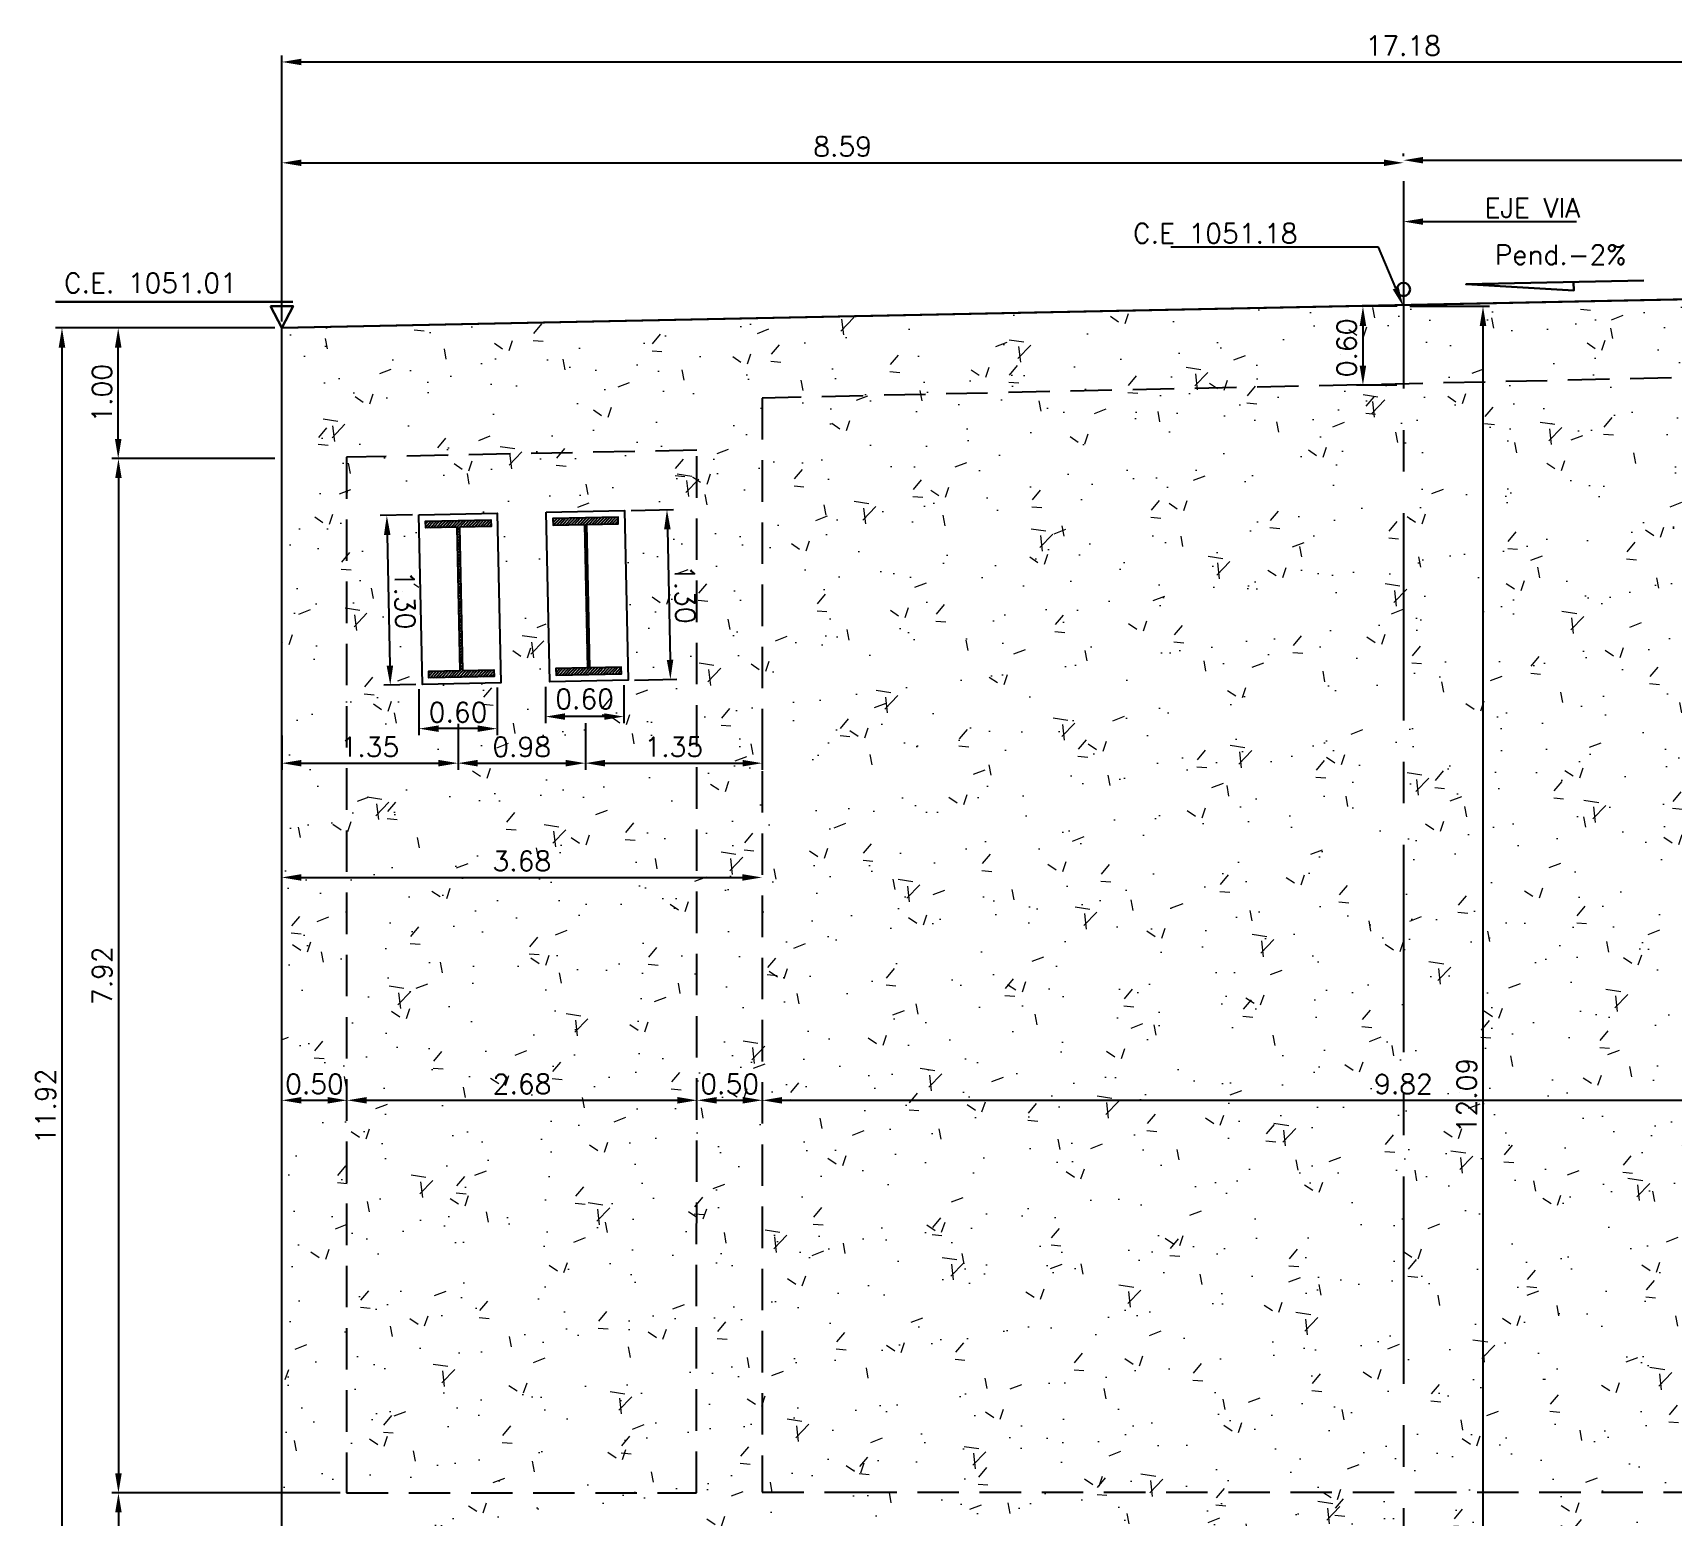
# Model space of a CAD drawing. Header units: metres. Extents: x 1080427 to 1081241, y 976768 to 977288.
# Drawn here: x 1080887.61 to 1080900.16, y 977065.62 to 977076.98 of the extents above; entities that cross this region are included whole.
import ezdxf
from ezdxf import colors
from ezdxf.entities.mleader import LeaderData, LeaderLine
from ezdxf.math import Vec2, Vec3

# ---------------------------------------------------------------- set-up
doc = ezdxf.new("R2010")
doc.units = ezdxf.units.M
doc.header["$LTSCALE"] = 25.4
doc.linetypes.add('CENTER', pattern=[2, 1.25, -0.25, 0.25, -0.25])
doc.linetypes.add('HIDDEN', pattern=[0.375, 0.25, -0.125])
for name, color, linetype in [('CONTRAPESO', 3, 'Continuous'), ('DIMCONTRAPESO', 1, 'Continuous'), ('EJE VIA', 10, 'CENTER'), ('PERFIL MET', 37, 'Continuous'), ('PROY', 9, 'HIDDEN')]:
    doc.layers.add(name, color=color, linetype=linetype)
for name, color, linetype, lineweight in [('COTA', 1, 'Continuous', 30), ('COTACIM', 20, 'Continuous', 5), ('SOLIDOREFCONT', 254, 'Continuous', 5)]:
    doc.layers.add(name, color=color, linetype=linetype, lineweight=lineweight)
doc.styles.add('romans', font='romans.shx')
doc.dimstyles.new('Copy 75', dxfattribs={"dimtxt": 0.15, "dimasz": 0.15, "dimexe": 0.05, "dimexo": 0.05, "dimgap": 0.05, "dimtad": 1, "dimzin": 0, "dimdsep": 46, "dimtxsty": 'romans', "dimcen": 0.002, "dimclrd": 1, "dimclre": 1, "dimclrt": 3, "dimadec": 4, "dimazin": 0, "dimtfac": 1, "dimtofl": 0, "dimtmove": 1, "dimatfit": 3, "dimfxl": 1, "dimtolj": 1, "dimtzin": 0, "dimarcsym": 1})

# ---------------------------------------------------------------- blocks, each defined once
blk = doc.blocks.new('*D325')
at = {"layer": 'COTA', "color": 1, "lineweight": -2, "transparency": 16777216}
for p, q in [((1080898.053530901, 977074.8857058254), (1080897.744877127, 977074.8857058254)), ((1080897.794877127, 977074.7357058254), (1080897.794877127, 977074.4319261635)), ((1080898.054436477, 977074.2819261635), (1080897.744877127, 977074.2819261635))]:
    blk.add_line(p, q, dxfattribs=at)
at = {"layer": 'COTA', "color": 1, "transparency": 16777216}
for points in [[(1080897.769877127, 977074.7357058254), (1080897.819877126, 977074.7357058254), (1080897.794877127, 977074.8857058254)], [(1080897.769877127, 977074.4319261635), (1080897.819877126, 977074.4319261635), (1080897.794877127, 977074.2819261635)]]:
    blk.add_solid(points, dxfattribs=at)
at = {"layer": 'Defpoints', "color": 0, "transparency": 16777216}
for p in [(1080898.103530901, 977074.8857058254), (1080897.794877127, 977074.2819261635), (1080898.104436477, 977074.2819261635)]:
    blk.add_point(p, dxfattribs=at)
at = {"layer": 'COTA', "color": 3, "transparency": 16777216, "insert": (1080897.669877127, 977074.5678128492), "char_height": 0.15, "attachment_point": 5, "rotation": 90, "style": 'romans'}
blk.add_mtext('\\A1;0.60', dxfattribs=at)
blk = doc.blocks.new('*D314')
at = {"layer": 'COTA', "color": 1, "lineweight": -2, "transparency": 16777216}
for p, q in [((1080889.515228223, 977074.7703397719), (1080889.515228223, 977076.8066790834)), ((1080889.665228223, 977076.7566790833), (1080906.541697165, 977076.7566790833)), ((1080906.691697165, 977075.1202612792), (1080906.691697165, 977076.8066790834))]:
    blk.add_line(p, q, dxfattribs=at)
at = {"layer": 'COTA', "color": 1, "transparency": 16777216}
for points in [[(1080889.665228223, 977076.7816790834), (1080889.665228223, 977076.7316790833), (1080889.515228223, 977076.7566790833)], [(1080906.541697165, 977076.7816790834), (1080906.541697165, 977076.7316790833), (1080906.691697165, 977076.7566790833)]]:
    blk.add_solid(points, dxfattribs=at)
at = {"layer": 'Defpoints', "color": 0, "transparency": 16777216}
for p in [(1080906.691697165, 977076.7566790833), (1080906.691697165, 977075.0702612791), (1080889.515228223, 977074.7203397718)]:
    blk.add_point(p, dxfattribs=at)
at = {"layer": 'COTA', "color": 3, "transparency": 16777216, "insert": (1080898.103462694, 977076.8816790833), "char_height": 0.15, "attachment_point": 5, "style": 'romans'}
blk.add_mtext('\\A1;17.18', dxfattribs=at)
blk = doc.blocks.new('*D315')
at = {"layer": 'COTA', "color": 1, "lineweight": -2, "transparency": 16777216}
blk.add_line((1080889.665228223, 977068.8062600595), (1080889.865250037, 977068.8062600595), dxfattribs=at)
at = {"layer": 'COTA', "color": 1, "transparency": 16777216}
for points in [[(1080889.665228223, 977068.8312600595), (1080889.665228223, 977068.7812600594), (1080889.515228223, 977068.8062600595)], [(1080889.865250037, 977068.8312600595), (1080889.865250037, 977068.7812600594), (1080890.015250037, 977068.8062600595)]]:
    blk.add_solid(points, dxfattribs=at)
at = {"layer": 'Defpoints', "color": 0, "transparency": 16777216}
for p in [(1080889.515228223, 977068.8062600595), (1080890.015250037, 977068.8062600595), (1080890.015250037, 977068.8062600595)]:
    blk.add_point(p, dxfattribs=at)
at = {"layer": 'COTA', "color": 3, "transparency": 16777216, "insert": (1080889.76523913, 977068.9312600595), "char_height": 0.15, "attachment_point": 5, "style": 'romans'}
blk.add_mtext('\\A1;0.50', dxfattribs=at)
blk = doc.blocks.new('*D316')
at = {"layer": 'COTA', "color": 1, "lineweight": -2, "transparency": 16777216}
for p, q in [((1080890.015250037, 977068.7562600594), (1080890.015250037, 977068.7562192818)), ((1080890.165250037, 977068.8062192819), (1080892.545214706, 977068.8062192819))]:
    blk.add_line(p, q, dxfattribs=at)
at = {"layer": 'COTA', "color": 1, "transparency": 16777216}
for points in [[(1080890.165250037, 977068.8312192819), (1080890.165250037, 977068.7812192818), (1080890.015250037, 977068.8062192819)], [(1080892.545214706, 977068.8312192819), (1080892.545214706, 977068.7812192818), (1080892.695214706, 977068.8062192819)]]:
    blk.add_solid(points, dxfattribs=at)
at = {"layer": 'Defpoints', "color": 0, "transparency": 16777216}
for p in [(1080890.015250037, 977068.8062600595), (1080892.695214706, 977068.8062192819), (1080892.695214706, 977068.8062192819)]:
    blk.add_point(p, dxfattribs=at)
at = {"layer": 'COTA', "color": 3, "transparency": 16777216, "insert": (1080891.355232371, 977068.9312192819), "char_height": 0.15, "attachment_point": 5, "style": 'romans'}
blk.add_mtext('\\A1;2.68', dxfattribs=at)
blk = doc.blocks.new('*D317')
at = {"layer": 'COTA', "color": 1, "lineweight": -2, "transparency": 16777216}
blk.add_line((1080892.845214706, 977068.8062192819), (1080893.04523652, 977068.8062192819), dxfattribs=at)
at = {"layer": 'COTA', "color": 1, "transparency": 16777216}
for points in [[(1080892.845214706, 977068.8312192819), (1080892.845214706, 977068.7812192818), (1080892.695214706, 977068.8062192819)], [(1080893.04523652, 977068.8312192819), (1080893.04523652, 977068.7812192818), (1080893.19523652, 977068.8062192819)]]:
    blk.add_solid(points, dxfattribs=at)
at = {"layer": 'Defpoints', "color": 0, "transparency": 16777216}
for p in [(1080892.695214706, 977068.8062192819), (1080893.19523652, 977068.8062192819), (1080893.19523652, 977068.8062192819)]:
    blk.add_point(p, dxfattribs=at)
at = {"layer": 'COTA', "color": 3, "transparency": 16777216, "insert": (1080892.945225613, 977068.9312192819), "char_height": 0.15, "attachment_point": 5, "style": 'romans'}
blk.add_mtext('\\A1;0.50', dxfattribs=at)
blk = doc.blocks.new('*D318')
at = {"layer": 'COTA', "color": 1, "lineweight": -2, "transparency": 16777216}
for p, q in [((1080893.19523652, 977068.7562192818), (1080893.19523652, 977068.7560949981)), ((1080893.34523652, 977068.8060949981), (1080902.865213184, 977068.8060949981))]:
    blk.add_line(p, q, dxfattribs=at)
at = {"layer": 'COTA', "color": 1, "transparency": 16777216}
for points in [[(1080893.34523652, 977068.8310949982), (1080893.34523652, 977068.7810949981), (1080893.19523652, 977068.8060949981)], [(1080902.865213184, 977068.8310949982), (1080902.865213184, 977068.7810949981), (1080903.015213184, 977068.8060949981)]]:
    blk.add_solid(points, dxfattribs=at)
at = {"layer": 'Defpoints', "color": 0, "transparency": 16777216}
for p in [(1080893.19523652, 977068.8062192819), (1080903.015213184, 977068.8060949981), (1080903.015213184, 977068.8060949981)]:
    blk.add_point(p, dxfattribs=at)
at = {"layer": 'COTA', "color": 3, "transparency": 16777216, "insert": (1080898.105224852, 977068.9310949981), "char_height": 0.15, "attachment_point": 5, "style": 'romans'}
blk.add_mtext('\\A1;9.82', dxfattribs=at)
blk = doc.blocks.new('*D322')
at = {"layer": 'Defpoints', "color": 0, "transparency": 16777216}
for p in [(1080898.105228223, 977075.9846435825), (1080898.105228223, 977075.9846435825), (1080889.515228223, 977074.7203397718)]:
    blk.add_point(p, dxfattribs=at)
at = {"layer": 'DIMCONTRAPESO', "color": 1, "lineweight": -2, "transparency": 16777216}
for p, q in [((1080889.515228223, 977074.7703397719), (1080889.515228223, 977076.0346435825)), ((1080889.665228223, 977075.9846435825), (1080897.955228223, 977075.9846435825))]:
    blk.add_line(p, q, dxfattribs=at)
at = {"layer": 'DIMCONTRAPESO', "color": 1, "transparency": 16777216}
for points in [[(1080889.665228223, 977076.0096435825), (1080889.665228223, 977075.9596435825), (1080889.515228223, 977075.9846435825)], [(1080897.955228223, 977076.0096435825), (1080897.955228223, 977075.9596435825), (1080898.105228223, 977075.9846435825)]]:
    blk.add_solid(points, dxfattribs=at)
at = {"layer": 'DIMCONTRAPESO', "color": 3, "transparency": 16777216, "insert": (1080893.810228223, 977076.1096435825), "char_height": 0.15, "attachment_point": 5, "style": 'romans'}
blk.add_mtext('\\A1;8.59', dxfattribs=at)
blk = doc.blocks.new('*D323')
at = {"layer": 'Defpoints', "color": 0, "transparency": 16777216}
for p in [(1080906.691697165, 977076.0046435825), (1080898.105228223, 977075.9846435825), (1080906.691697165, 977075.0702612791)]:
    blk.add_point(p, dxfattribs=at)
at = {"layer": 'DIMCONTRAPESO', "color": 1, "lineweight": -2, "transparency": 16777216}
for p, q in [((1080898.105228223, 977076.0346435825), (1080898.105228223, 977076.0546435826)), ((1080898.255228223, 977076.0046435825), (1080906.541697165, 977076.0046435825)), ((1080906.691697165, 977075.1202612792), (1080906.691697165, 977076.0546435826))]:
    blk.add_line(p, q, dxfattribs=at)
at = {"layer": 'DIMCONTRAPESO', "color": 1, "transparency": 16777216}
for points in [[(1080898.255228223, 977076.0296435825), (1080898.255228223, 977075.9796435825), (1080898.105228223, 977076.0046435825)], [(1080906.541697165, 977076.0296435825), (1080906.541697165, 977075.9796435825), (1080906.691697165, 977076.0046435825)]]:
    blk.add_solid(points, dxfattribs=at)
at = {"layer": 'DIMCONTRAPESO', "color": 3, "transparency": 16777216, "insert": (1080902.398462694, 977076.1296435825), "char_height": 0.15, "attachment_point": 5, "style": 'romans'}
blk.add_mtext('\\A1;8.59', dxfattribs=at)
blk = doc.blocks.new('*D324')
at = {"layer": 'Defpoints', "color": 0, "transparency": 16777216}
for p in [(1080889.515231705, 977070.5099661405), (1080893.191784659, 977070.5126604671), (1080893.191784659, 977070.5126604671)]:
    blk.add_point(p, dxfattribs=at)
at = {"layer": 'DIMCONTRAPESO', "color": 1, "lineweight": -2, "transparency": 16777216}
for p, q in [((1080889.515231705, 977070.5599661405), (1080889.515231705, 977070.5626604671)), ((1080889.665231705, 977070.5126604671), (1080893.041784659, 977070.5126604671))]:
    blk.add_line(p, q, dxfattribs=at)
at = {"layer": 'DIMCONTRAPESO', "color": 1, "transparency": 16777216}
for points in [[(1080889.665231705, 977070.5376604671), (1080889.665231705, 977070.487660467), (1080889.515231705, 977070.5126604671)], [(1080893.041784659, 977070.5376604671), (1080893.041784659, 977070.487660467), (1080893.191784659, 977070.5126604671)]]:
    blk.add_solid(points, dxfattribs=at)
at = {"layer": 'DIMCONTRAPESO', "color": 3, "transparency": 16777216, "insert": (1080891.353508182, 977070.6376604671), "char_height": 0.15, "attachment_point": 5, "style": 'romans'}
blk.add_mtext('\\A1;3.68', dxfattribs=at)
blk = doc.blocks.new('*D328')
at = {"layer": 'Defpoints', "color": 0, "transparency": 16777216}
for p in [(1080890.864840828, 977071.7389970093), (1080889.515228223, 977071.6507626446), (1080890.864840828, 977071.3876015544)]:
    blk.add_point(p, dxfattribs=at)
at = {"layer": 'DIMCONTRAPESO', "color": 1, "lineweight": -2, "transparency": 16777216}
for p, q in [((1080890.864840828, 977071.6889970093), (1080890.864840828, 977071.3376015543)), ((1080889.515228223, 977071.6007626445), (1080889.515228223, 977071.3376015543)), ((1080889.665228223, 977071.3876015544), (1080890.714840828, 977071.3876015544))]:
    blk.add_line(p, q, dxfattribs=at)
at = {"layer": 'DIMCONTRAPESO', "color": 1, "transparency": 16777216}
for points in [[(1080889.665228223, 977071.4126015544), (1080889.665228223, 977071.3626015544), (1080889.515228223, 977071.3876015544)], [(1080890.714840828, 977071.4126015544), (1080890.714840828, 977071.3626015544), (1080890.864840828, 977071.3876015544)]]:
    blk.add_solid(points, dxfattribs=at)
at = {"layer": 'DIMCONTRAPESO', "color": 3, "transparency": 16777216, "insert": (1080890.190034525, 977071.5126015544), "char_height": 0.15, "attachment_point": 5, "style": 'romans'}
blk.add_mtext('\\A1;1.35', dxfattribs=at)
blk = doc.blocks.new('*D329')
at = {"layer": 'Defpoints', "color": 0, "transparency": 16777216}
for p in [(1080890.864840828, 977071.7389970093), (1080891.839853005, 977071.7443665025), (1080891.839853005, 977071.3876015544)]:
    blk.add_point(p, dxfattribs=at)
at = {"layer": 'DIMCONTRAPESO', "color": 1, "lineweight": -2, "transparency": 16777216}
for p, q in [((1080890.864840828, 977071.6889970093), (1080890.864840828, 977071.3376015543)), ((1080891.839853005, 977071.6943665025), (1080891.839853005, 977071.3376015543)), ((1080891.014840828, 977071.3876015544), (1080891.689853005, 977071.3876015544))]:
    blk.add_line(p, q, dxfattribs=at)
at = {"layer": 'DIMCONTRAPESO', "color": 1, "transparency": 16777216}
for points in [[(1080891.014840828, 977071.4126015544), (1080891.014840828, 977071.3626015544), (1080890.864840828, 977071.3876015544)], [(1080891.689853005, 977071.4126015544), (1080891.689853005, 977071.3626015544), (1080891.839853005, 977071.3876015544)]]:
    blk.add_solid(points, dxfattribs=at)
at = {"layer": 'DIMCONTRAPESO', "color": 3, "transparency": 16777216, "insert": (1080891.352346916, 977071.5126015544), "char_height": 0.15, "attachment_point": 5, "style": 'romans'}
blk.add_mtext('\\A1;0.98', dxfattribs=at)
blk = doc.blocks.new('*D330')
at = {"layer": 'Defpoints', "color": 0, "transparency": 16777216}
for p in [(1080891.839853005, 977071.7443665025), (1080893.194120589, 977071.7837727899), (1080893.194120589, 977071.3876015544)]:
    blk.add_point(p, dxfattribs=at)
at = {"layer": 'DIMCONTRAPESO', "color": 1, "lineweight": -2, "transparency": 16777216}
for p, q in [((1080893.194120589, 977071.7337727898), (1080893.194120589, 977071.3376015543)), ((1080891.839853005, 977071.6943665025), (1080891.839853005, 977071.3376015543)), ((1080891.989853005, 977071.3876015544), (1080893.044120589, 977071.3876015544))]:
    blk.add_line(p, q, dxfattribs=at)
at = {"layer": 'DIMCONTRAPESO', "color": 1, "transparency": 16777216}
for points in [[(1080891.989853005, 977071.4126015544), (1080891.989853005, 977071.3626015544), (1080891.839853005, 977071.3876015544)], [(1080893.044120589, 977071.4126015544), (1080893.044120589, 977071.3626015544), (1080893.194120589, 977071.3876015544)]]:
    blk.add_solid(points, dxfattribs=at)
at = {"layer": 'DIMCONTRAPESO', "color": 3, "transparency": 16777216, "insert": (1080892.516986797, 977071.5126015544), "char_height": 0.15, "attachment_point": 5, "style": 'romans'}
blk.add_mtext('\\A1;1.35', dxfattribs=at)
blk = doc.blocks.new('*D336')
at = {"layer": 'Defpoints', "color": 0, "transparency": 16777216}
for p in [(1080890.565292227, 977072.0039220683), (1080891.164084211, 977072.0158979079), (1080890.565292227, 977071.6519084652)]:
    blk.add_point(p, dxfattribs=at)
at = {"layer": 'DIMCONTRAPESO', "color": 1, "lineweight": -2, "transparency": 16777216}
for p, q in [((1080890.565292227, 977071.9539220682), (1080890.565292227, 977071.6019084651)), ((1080891.164084211, 977071.9658979079), (1080891.164084211, 977071.6019084651)), ((1080891.014084211, 977071.6519084652), (1080890.715292227, 977071.6519084652))]:
    blk.add_line(p, q, dxfattribs=at)
at = {"layer": 'DIMCONTRAPESO', "color": 1, "transparency": 16777216}
for points in [[(1080890.715292227, 977071.6769084652), (1080890.715292227, 977071.6269084652), (1080890.565292227, 977071.6519084652)], [(1080891.014084211, 977071.6769084652), (1080891.014084211, 977071.6269084652), (1080891.164084211, 977071.6519084652)]]:
    blk.add_solid(points, dxfattribs=at)
at = {"layer": 'DIMCONTRAPESO', "color": 3, "transparency": 16777216, "insert": (1080890.865188019, 977071.7769084652), "char_height": 0.15, "attachment_point": 5, "style": 'romans'}
blk.add_mtext('\\A1;0.60', dxfattribs=at)
blk = doc.blocks.new('*D337')
at = {"layer": 'Defpoints', "color": 0, "transparency": 16777216}
for p in [(1080891.534857275, 977072.0233133693), (1080892.134865294, 977072.0353135295), (1080891.534857275, 977071.7444712054)]:
    blk.add_point(p, dxfattribs=at)
at = {"layer": 'DIMCONTRAPESO', "color": 1, "lineweight": -2, "transparency": 16777216}
for p, q in [((1080892.134865294, 977071.9853135295), (1080892.134865294, 977071.6944712054)), ((1080891.534857275, 977071.9733133692), (1080891.534857275, 977071.6944712054)), ((1080891.984865294, 977071.7444712054), (1080891.684857275, 977071.7444712054))]:
    blk.add_line(p, q, dxfattribs=at)
at = {"layer": 'DIMCONTRAPESO', "color": 1, "transparency": 16777216}
for points in [[(1080891.684857275, 977071.7694712054), (1080891.684857275, 977071.7194712054), (1080891.534857275, 977071.7444712054)], [(1080891.984865294, 977071.7694712054), (1080891.984865294, 977071.7194712054), (1080892.134865294, 977071.7444712054)]]:
    blk.add_solid(points, dxfattribs=at)
at = {"layer": 'DIMCONTRAPESO', "color": 3, "transparency": 16777216, "insert": (1080891.834410638, 977071.8787929593), "char_height": 0.15, "attachment_point": 5, "style": 'romans'}
blk.add_mtext('\\A1;0.60', dxfattribs=at)
blk = doc.blocks.new('*D1003')
at = {"layer": 'COTA', "color": 1, "lineweight": -2, "transparency": 16777216}
for p, q in [((1080889.461793597, 977074.7202632083), (1080888.212484116, 977074.7202632083)), ((1080888.262484116, 977073.8699774422), (1080888.262484116, 977074.5702632082)), ((1080889.461774155, 977073.7199774422), (1080888.212484116, 977073.7199774422))]:
    blk.add_line(p, q, dxfattribs=at)
at = {"layer": 'COTA', "color": 1, "transparency": 16777216}
for points in [[(1080888.237484117, 977074.5702632082), (1080888.287484116, 977074.5702632082), (1080888.262484116, 977074.7202632083)], [(1080888.237484117, 977073.8699774422), (1080888.287484116, 977073.8699774422), (1080888.262484116, 977073.7199774422)]]:
    blk.add_solid(points, dxfattribs=at)
at = {"layer": 'Defpoints', "color": 0, "transparency": 16777216}
for p in [(1080888.262484116, 977074.7202632083), (1080889.511793597, 977074.7202632083), (1080889.511774155, 977073.7199774422)]:
    blk.add_point(p, dxfattribs=at)
at = {"layer": 'COTA', "color": 3, "transparency": 16777216, "insert": (1080888.137484116, 977074.2201203246), "char_height": 0.15, "attachment_point": 5, "rotation": 90, "style": 'romans'}
blk.add_mtext('\\A1;1.00', dxfattribs=at)
blk = doc.blocks.new('*D1004')
at = {"layer": 'COTA', "color": 1, "lineweight": -2, "transparency": 16777216}
for p, q in [((1080889.961737148, 977065.8002620792), (1080888.214150785, 977065.8002620792)), ((1080888.264150785, 977065.6502620792), (1080888.264150785, 977062.9502620792)), ((1080889.461737148, 977062.8002620792), (1080888.214150785, 977062.8002620792))]:
    blk.add_line(p, q, dxfattribs=at)
at = {"layer": 'COTA', "color": 1, "transparency": 16777216}
for points in [[(1080888.239150785, 977065.6502620792), (1080888.289150785, 977065.6502620792), (1080888.264150785, 977065.8002620792)], [(1080888.239150785, 977062.9502620792), (1080888.289150785, 977062.9502620792), (1080888.264150785, 977062.8002620792)]]:
    blk.add_solid(points, dxfattribs=at)
at = {"layer": 'Defpoints', "color": 0, "transparency": 16777216}
for p in [(1080890.011737148, 977065.8002620792), (1080888.264150785, 977062.8002620792), (1080889.511737148, 977062.8002620792)]:
    blk.add_point(p, dxfattribs=at)
at = {"layer": 'COTA', "color": 3, "transparency": 16777216, "insert": (1080888.139150785, 977064.3002620786), "char_height": 0.15, "attachment_point": 5, "rotation": 90, "style": 'romans'}
blk.add_mtext('\\A1;3.00', dxfattribs=at)
blk = doc.blocks.new('*D1005')
at = {"layer": 'COTA', "color": 1, "lineweight": -2, "transparency": 16777216}
for p, q in [((1080889.461774155, 977073.7199774422), (1080888.214150785, 977073.7199774422)), ((1080888.264150785, 977073.5699774422), (1080888.264150785, 977065.9502620792)), ((1080889.961737148, 977065.8002620792), (1080888.214150785, 977065.8002620792))]:
    blk.add_line(p, q, dxfattribs=at)
at = {"layer": 'COTA', "color": 1, "transparency": 16777216}
for points in [[(1080888.239150785, 977073.5699774422), (1080888.289150784, 977073.5699774422), (1080888.264150785, 977073.7199774422)], [(1080888.239150785, 977065.9502620792), (1080888.289150784, 977065.9502620792), (1080888.264150785, 977065.8002620792)]]:
    blk.add_solid(points, dxfattribs=at)
at = {"layer": 'Defpoints', "color": 0, "transparency": 16777216}
for p in [(1080889.511774155, 977073.7199774422), (1080888.264150785, 977065.8002620792), (1080890.011737148, 977065.8002620792)]:
    blk.add_point(p, dxfattribs=at)
at = {"layer": 'COTA', "color": 3, "transparency": 16777216, "insert": (1080888.139150785, 977069.7601197601), "char_height": 0.15, "attachment_point": 5, "rotation": 90, "style": 'romans'}
blk.add_mtext('\\A1;7.92', dxfattribs=at)
blk = doc.blocks.new('*D1006')
at = {"layer": 'COTA', "color": 1, "lineweight": -2, "transparency": 16777216}
for p, q in [((1080889.461737148, 977074.7202620793), (1080887.78155431, 977074.7202620793)), ((1080887.83155431, 977074.5702620792), (1080887.83155431, 977062.9502620792)), ((1080889.461737148, 977062.8002620792), (1080887.78155431, 977062.8002620792))]:
    blk.add_line(p, q, dxfattribs=at)
at = {"layer": 'COTA', "color": 1, "transparency": 16777216}
for points in [[(1080887.80655431, 977074.5702620792), (1080887.85655431, 977074.5702620792), (1080887.83155431, 977074.7202620793)], [(1080887.80655431, 977062.9502620792), (1080887.85655431, 977062.9502620792), (1080887.83155431, 977062.8002620792)]]:
    blk.add_solid(points, dxfattribs=at)
at = {"layer": 'Defpoints', "color": 0, "transparency": 16777216}
for p in [(1080889.511737148, 977074.7202620793), (1080887.83155431, 977062.8002620792), (1080889.511737148, 977062.8002620792)]:
    blk.add_point(p, dxfattribs=at)
at = {"layer": 'COTA', "color": 3, "transparency": 16777216, "insert": (1080887.70655431, 977068.7602620787), "char_height": 0.15, "attachment_point": 5, "rotation": 90, "style": 'romans'}
blk.add_mtext('\\A1;11.92', dxfattribs=at)
blk = doc.blocks.new('*D1011')
at = {"layer": 'COTA', "color": 1, "lineweight": -2, "transparency": 16777216}
for p, q in [((1080890.515506781, 977073.288817038), (1080890.269462691, 977073.2838033842)), ((1080890.322508238, 977073.1348531576), (1080890.342881063, 977072.135060705)), ((1080890.541991454, 977071.9890868496), (1080890.295947364, 977071.9840731958))]:
    blk.add_line(p, q, dxfattribs=at)
at = {"layer": 'COTA', "color": 1, "transparency": 16777216}
for points in [[(1080890.347503049, 977073.1353624781), (1080890.297513426, 977073.1343438369), (1080890.319452314, 977073.2848220255)], [(1080890.367875874, 977072.1355700255), (1080890.317886252, 977072.1345513844), (1080890.345936987, 977071.9850918371)]]:
    blk.add_solid(points, dxfattribs=at)
at = {"layer": 'Defpoints', "color": 0, "transparency": 16777216}
for p in [(1080890.565496403, 977073.2898356792), (1080890.345936987, 977071.9850918371), (1080890.591981076, 977071.9901054909)]:
    blk.add_point(p, dxfattribs=at)
at = {"layer": 'COTA', "color": 3, "transparency": 16777216, "insert": (1080890.457668707, 977072.6375035344), "char_height": 0.15, "attachment_point": 5, "rotation": 271.1673576766425, "style": 'romans'}
blk.add_mtext('\\A1;1.30', dxfattribs=at)
blk = doc.blocks.new('*D1012')
at = {"layer": 'COTA', "color": 1, "lineweight": -2, "transparency": 16777216}
for p, q in [((1080892.190171314, 977073.3229417688), (1080892.514810328, 977073.3295569557)), ((1080892.467876629, 977073.1785694466), (1080892.488249455, 977072.1787769942)), ((1080892.216655987, 977072.0232115807), (1080892.541295002, 977072.0298267676))]:
    blk.add_line(p, q, dxfattribs=at)
at = {"layer": 'COTA', "color": 1, "transparency": 16777216}
for points in [[(1080892.492871441, 977073.1790787672), (1080892.442881818, 977073.178060126), (1080892.464820706, 977073.3285383144)], [(1080892.513244266, 977072.1792863149), (1080892.463254644, 977072.1782676736), (1080892.491305379, 977072.0288081263)]]:
    blk.add_solid(points, dxfattribs=at)
at = {"layer": 'Defpoints', "color": 0, "transparency": 16777216}
for p in [(1080892.140181691, 977073.3219231275), (1080892.166666364, 977072.0221929394), (1080892.491305379, 977072.0288081263)]:
    blk.add_point(p, dxfattribs=at)
at = {"layer": 'COTA', "color": 3, "transparency": 16777216, "insert": (1080892.603037099, 977072.6812198237), "char_height": 0.15, "attachment_point": 5, "rotation": 271.1673576766425, "style": 'romans'}
blk.add_mtext('\\A1;1.30', dxfattribs=at)
blk = doc.blocks.new('*D1014')
at = {"layer": 'COTA', "color": 1, "lineweight": -2, "transparency": 16777216}
for p, q in [((1080898.15520121, 977074.8857379671), (1080898.764268117, 977074.8857379671)), ((1080898.714268117, 977074.7357379671), (1080898.714268117, 977062.9502620792)), ((1080898.15520121, 977062.8002620792), (1080898.764268117, 977062.8002620792))]:
    blk.add_line(p, q, dxfattribs=at)
at = {"layer": 'COTA', "color": 1, "transparency": 16777216}
for points in [[(1080898.689268117, 977074.7357379671), (1080898.739268117, 977074.7357379671), (1080898.714268117, 977074.8857379671)], [(1080898.689268117, 977062.9502620792), (1080898.739268117, 977062.9502620792), (1080898.714268117, 977062.8002620792)]]:
    blk.add_solid(points, dxfattribs=at)
at = {"layer": 'Defpoints', "color": 0, "transparency": 16777216}
for p in [(1080898.10520121, 977074.8857379671), (1080898.10520121, 977062.8002620792), (1080898.714268117, 977062.8002620792)]:
    blk.add_point(p, dxfattribs=at)
at = {"layer": 'COTA', "color": 3, "transparency": 16777216, "insert": (1080898.589268117, 977068.8430000226), "char_height": 0.15, "attachment_point": 5, "rotation": 90, "style": 'romans'}
blk.add_mtext('\\A1;12.09', dxfattribs=at)

msp = doc.modelspace()

# ---------------------------------------------------------------- hatches: boundary and pattern name
at = {"layer": 'PERFIL MET'}
h = msp.add_hatch(dxfattribs=at)
h.set_pattern_fill('ANSI31', color=256, scale=0.005, angle=1.167357676581521)
h.set_pattern_definition([(46.16735767658152, (20353.61518215352, -21866.0615803519), (-0.01145168185168396, 0.01099429887568154), [])])
h.paths.add_polyline_path([(1080890.877010743, 977073.1953624989), (1080890.899388255, 977072.0971904692), (1080891.139813345, 977072.1020896244), (1080891.140848284, 977072.0513001678), (1080890.640952058, 977072.0411137551), (1080890.639917119, 977072.0919032117), (1080890.880342209, 977072.0968023669), (1080890.857964697, 977073.1949743966), (1080890.617539607, 977073.1900752414), (1080890.616504668, 977073.240864698), (1080891.116400894, 977073.2510511107), (1080891.117435833, 977073.2002616541)])
h = msp.add_hatch(dxfattribs=at)
h.set_pattern_fill('ANSI31', color=256, scale=0.005, angle=1.167357676581521)
h.set_pattern_definition([(46.16735767658152, (20353.61518215376, -21866.06158035165), (-0.01145168185168396, 0.01099429887568154), [])])
h.paths.add_polyline_path([(1080891.832774513, 977073.2148381498), (1080891.855152025, 977072.11666612), (1080891.614726935, 977072.1117669648), (1080891.615761874, 977072.0609775082), (1080892.1156581, 977072.0711639209), (1080892.114623161, 977072.1219533775), (1080891.874198071, 977072.1170542224), (1080891.851820559, 977073.2152262522), (1080892.092245649, 977073.2201254073), (1080892.09121071, 977073.2709148638), (1080891.591314484, 977073.2607284511), (1080891.592349423, 977073.2099389946)])
at = {"layer": 'SOLIDOREFCONT', "true_color": 0x5b5b5b, "transparency": 33554546}
h = msp.add_hatch(dxfattribs=at)
h.set_pattern_fill('AR-CONC', color=251, scale=0.005)
h.set_pattern_definition([(49.99999999999999, (0, 0), (0.91092334498002, -0.07969542769451543), [0.09525, -1.04775]), (355, (0, 0), (-0.1762171071248467, 0.9552842261951757), [0.0762, -0.83820292085]), (100.4514447, (0.075910035, -0.0066412675), (0.7347062354517664, 0.8755887595609755), [0.080950044, -0.8904512229999999]), (46.18420000000002, (0, 0.254), (1.35539520446065, -0.2102116396636357), [0.142875, -1.571625]), (96.63555760999996, (0.1129495, 0.2364825), (1.187020670257515, 1.237130622988608), [0.1214251157, -1.3356780408]), (351.1841511700001, (0, 0.254), (1.187020670324885, 1.237130622927663), [0.11429983535, -1.2572986596]), (21, (0.127, 0.1905), (0.7580719563456624, -0.5113259909354381), [0.09525, -1.04775]), (326.0000000000001, (0.127, 0.1905), (0.3090101417382354, 0.9209398306115963), [0.0762, -0.8382]), (71.45144499999999, (0.190172663, 0.1478895005), (1.067082096393581, 0.4096138444295262), [0.08095004400000001, -0.8904496879999999]), (37.50000000000001, (0, 0), (0.01544301625295908, 0.4227751943657655), [0, -0.82804, 0, -0.8509000000000001, 0, -0.8413750000000001]), (7.499999999999999, (0, 0), (0.3340983125515287, 0.5009028740905975), [0, -0.48514, 0, -0.80899, 0, -0.320675]), (327.5, (-0.28321, 0), (0.677952975834357, -0.02864371996336722), [0, -0.3175, 0, -0.9906, 0, -1.31445]), (317.5, (-0.41021, 0), (0.7406459069300902, 0.1271324551666652), [0, -0.41275, 0, -0.65786, 0, -0.93345])])
h.paths.add_polyline_path([(1080906.691737147, 977062.8002620788), (1080906.695228223, 977065.7838638839), (1080906.691833579, 977075.0510718789), (1080889.511833993, 977074.7202640157), (1080889.515228223, 977065.7838638839), (1080889.511737147, 977062.8002620788)])
h.paths.add_polyline_path([(1080904.067715569, 977072.2563187449), (1080904.067715569, 977073.5563187449), (1080904.667715569, 977073.5563187449), (1080904.667715569, 977072.2563187449)], flags=16)
h.paths.add_polyline_path([(1080905.042767984, 977072.2903169822), (1080905.042767984, 977073.5903169822), (1080905.642767984, 977073.5903169822), (1080905.642767984, 977072.2903169822)], flags=16)
h.paths.add_polyline_path([(1080892.140384052, 977072.0113431292), (1080891.540384052, 977072.0113431292), (1080891.540384052, 977073.3113431293), (1080892.140384052, 977073.3113431293)], flags=16)
h.paths.add_polyline_path([(1080891.165371875, 977072.005973636), (1080890.565371875, 977072.005973636), (1080890.565371875, 977073.3059736361), (1080891.165371875, 977073.3059736361)], flags=16)

# ---------------------------------------------------------------- linework, layer by layer
at = {"layer": 'CONTRAPESO'}
for points in [[(1080906.691737147, 977075.0702620788), (1080889.511777544, 977074.7201851014), (1080889.511737147, 977062.8002620788), (1080889.511737147, 977062.8002620788), (1080906.691737147, 977062.8002620788), (1080906.691737147, 977062.8002620788)], [(1080890.565496404, 977073.2898356793), (1080891.165371875, 977073.3020593746), (1080891.191856548, 977072.0023291864), (1080890.591981077, 977071.9901054911)], [(1080891.54030622, 977073.3096994325), (1080892.140181691, 977073.3219231277), (1080892.166666364, 977072.0221929395), (1080891.566790893, 977072.0099692442)]]:
    msp.add_lwpolyline(points, close=True, dxfattribs=at)
at = {"layer": 'COTA', "color": 2}
msp.add_line((1080889.515231565, 977074.7202554841), (1080906.691737147, 977075.0702620788), dxfattribs=at)
at = {"layer": 'COTA'}
msp.add_lwpolyline([(1080899.946462024, 977075.0822140605), (1080898.585072527, 977075.0549230418), (1080899.409638735, 977075.0066981707), (1080899.408341159, 977075.0714266505)], dxfattribs=at)
at = {"layer": 'COTA', "color": 2}
msp.add_lwpolyline([(1080887.782802052, 977074.9190283512), (1080889.600685507, 977074.9190283512)], dxfattribs=at)
msp.add_lwpolyline([(1080889.429138705, 977074.8877513336), (1080889.601237777, 977074.8877513336), (1080889.515188241, 977074.7203397718), (1080889.515188241, 977074.7203397718)], close=True, dxfattribs=at)
at = {"layer": 'COTA'}
msp.add_circle((1080898.105228222, 977075.0151985025), 0.05084304286703397, dxfattribs=at)
at = {"layer": 'EJE VIA', "ltscale": 0.05}
msp.add_lwpolyline([(1080898.105228223, 977075.8429251664), (1080898.105228223, 977061.5401441414)], dxfattribs=at)
at = {"layer": 'PERFIL MET'}
for points in [[(1080890.877010743, 977073.1953624989), (1080890.899388255, 977072.0971904692), (1080891.139813345, 977072.1020896244), (1080891.140848284, 977072.0513001678), (1080890.640952058, 977072.0411137551), (1080890.639917119, 977072.0919032117), (1080890.880342209, 977072.0968023669), (1080890.857964697, 977073.1949743966), (1080890.617539607, 977073.1900752414), (1080890.616504668, 977073.240864698), (1080891.116400894, 977073.2510511107), (1080891.117435833, 977073.2002616541)], [(1080891.832774513, 977073.2148381498), (1080891.855152025, 977072.11666612), (1080891.614726935, 977072.1117669648), (1080891.615761874, 977072.0609775082), (1080892.1156581, 977072.0711639209), (1080892.114623161, 977072.1219533775), (1080891.874198071, 977072.1170542224), (1080891.851820559, 977073.2152262522), (1080892.092245649, 977073.2201254073), (1080892.09121071, 977073.2709148638), (1080891.591314484, 977073.2607284511), (1080891.592349423, 977073.2099389946)]]:
    msp.add_lwpolyline(points, close=True, dxfattribs=at)
at = {"layer": 'PROY', "color": 252, "ltscale": 0.05}
for points in [[(1080902.303835126, 977065.8063241654), (1080902.303835126, 977065.8063241654), (1080903.015113743, 977065.8063241654), (1080903.015113743, 977074.4001397089), (1080893.19375921, 977074.1837126182), (1080893.194461776, 977065.8063241654), (1080893.906557439, 977065.8063241654), (1080893.906557439, 977065.8063241654), (1080902.303835126, 977065.8063241654)], [(1080892.691737147, 977065.8002620788), (1080892.694013284, 977073.783715493), (1080890.011737147, 977073.7301358734), (1080890.011737147, 977065.8002620788), (1080892.691737147, 977065.8002620788)]]:
    msp.add_lwpolyline(points, dxfattribs=at)

# ---------------------------------------------------------------- texts
at = {"layer": 'COTA', "color": 3, "insert": (1080899.813083435, 977075.3556046172), "char_height": 0.15, "attachment_point": 3, "rotation": 359.9979362755683, "style": 'romans'}
msp.add_mtext('Pend.-2%', dxfattribs=at)
at = {"layer": 'COTA', "color": 3, "insert": (1080887.846995118, 977075.1396111909), "char_height": 0.15, "attachment_point": 1, "style": 'romans'}
msp.add_mtext('C.E. 1051.01', dxfattribs=at)

# ---------------------------------------------------------------- dimensions: what is measured, and where the dimension line sits
at = {"layer": 'COTA', "color": 4}
dim = msp.add_linear_dim(base=(1080906.691697165, 977076.7566790833), p1=(1080889.515228223, 977074.7203397718), p2=(1080906.691697165, 977075.0702612791), dimstyle='Copy 75', dxfattribs=at)
dim.commit()
dim.dimension.update_dxf_attribs({"geometry": '*D314', "text_midpoint": (1080898.103462694, 977076.8816790833)})
dim = msp.add_linear_dim(base=(1080897.794877127, 977074.2819261635), p1=(1080898.103530901, 977074.8857058254), p2=(1080898.104436477, 977074.2819261635), angle=90, dimstyle='Copy 75', dxfattribs=at)
dim.commit()
dim.dimension.update_dxf_attribs({"geometry": '*D325', "text_midpoint": (1080897.794877127, 977074.5678128492), "dimtype": 160})
at = {"layer": 'COTA', "color": 2}
for base, p1, p2, angle, picture, middle in [((1080898.714268117, 977062.8002620792), (1080898.105201209, 977074.8857379666), (1080898.105201209, 977062.8002620788), 90, '*D1014', (1080898.589268117, 977068.8430000226)), ((1080887.83155431, 977062.8002620792), (1080889.511737147, 977074.7202620788), (1080889.511737147, 977062.8002620788), 90, '*D1006', (1080887.70655431, 977068.7602620787)), ((1080888.262484116, 977074.7202632083), (1080889.511774154, 977073.7199774417), (1080889.511793596, 977074.7202632078), 90, '*D1003', (1080888.137484116, 977074.2201203246)), ((1080888.264150785, 977065.8002620792), (1080889.511774154, 977073.7199774417), (1080890.011737147, 977065.8002620788), 90, '*D1005', (1080888.139150785, 977069.7601197601)), ((1080890.345936987, 977071.9850918371), (1080890.565496404, 977073.2898356793), (1080890.591981077, 977071.9901054911), 91.1673576766425, '*D1011', (1080890.457668707, 977072.6375035344)), ((1080892.491305379, 977072.0288081263), (1080892.140181691, 977073.3219231277), (1080892.166666364, 977072.0221929395), 91.1673576766425, '*D1012', (1080892.603037099, 977072.6812198237)), ((1080888.264150785, 977062.8002620792), (1080890.011737147, 977065.8002620788), (1080889.511737147, 977062.8002620788), 90, '*D1004', (1080888.139150785, 977064.3002620786))]:
    dim = msp.add_linear_dim(base=base, p1=p1, p2=p2, angle=angle, dimstyle='Copy 75', dxfattribs=at)
    dim.commit()
    dim.dimension.update_dxf_attribs({"geometry": picture, "text_midpoint": middle})
at = {"layer": 'COTA'}
for base, p1, p2, picture, middle in [((1080890.015250037, 977068.8062600595), (1080889.515228223, 977068.8062600595), (1080890.015250037, 977068.8062600595), '*D315', (1080889.76523913, 977068.8062600595)), ((1080892.695214706, 977068.8062192819), (1080890.015250037, 977068.8062600595), (1080892.695214706, 977068.8062192819), '*D316', (1080891.355232371, 977068.8062192819)), ((1080893.19523652, 977068.8062192819), (1080892.695214706, 977068.8062192819), (1080893.19523652, 977068.8062192819), '*D317', (1080892.945225613, 977068.8062192819)), ((1080903.015213184, 977068.8060949981), (1080893.19523652, 977068.8062192819), (1080903.015213184, 977068.8060949981), '*D318', (1080898.105224852, 977068.8060949981))]:
    dim = msp.add_linear_dim(base=base, p1=p1, p2=p2, dimstyle='Copy 75', dxfattribs=at)
    dim.commit()
    dim.dimension.update_dxf_attribs({"geometry": picture, "text_midpoint": middle, "dimtype": 160})
at = {"layer": 'DIMCONTRAPESO', "color": 2}
for base, p1, p2, picture, middle in [((1080898.105228223, 977075.9846435825), (1080889.515228223, 977074.7203397718), (1080898.105228223, 977075.9846435825), '*D322', (1080893.810228223, 977076.1096435825)), ((1080906.691697165, 977076.0046435825), (1080898.105228223, 977075.9846435825), (1080906.691697165, 977075.0702612791), '*D323', (1080902.398462694, 977076.1296435825)), ((1080890.864840828, 977071.3876015544), (1080889.515228223, 977071.6507626446), (1080890.864840828, 977071.7389970093), '*D328', (1080890.190034525, 977071.5126015544)), ((1080891.839853005, 977071.3876015544), (1080890.864840828, 977071.7389970093), (1080891.839853005, 977071.7443665025), '*D329', (1080891.352346916, 977071.5126015544)), ((1080893.194120589, 977071.3876015544), (1080891.839853005, 977071.7443665025), (1080893.194120589, 977071.7837727899), '*D330', (1080892.516986797, 977071.5126015544)), ((1080893.191784659, 977070.5126604671), (1080889.515231705, 977070.5099661405), (1080893.191784659, 977070.5126604671), '*D324', (1080891.353508182, 977070.6376604671))]:
    dim = msp.add_linear_dim(base=base, p1=p1, p2=p2, dimstyle='Copy 75', dxfattribs=at)
    dim.commit()
    dim.dimension.update_dxf_attribs({"geometry": picture, "text_midpoint": middle})
for base, p1, p2, picture, middle in [((1080890.565292227, 977071.6519084652), (1080891.164084211, 977072.0158979079), (1080890.565292227, 977072.0039220683), '*D336', (1080890.865188019, 977071.6519084652)), ((1080891.534857275, 977071.7444712054), (1080892.134865294, 977072.0353135295), (1080891.534857275, 977072.0233133693), '*D337', (1080891.834410638, 977071.7537929593))]:
    dim = msp.add_linear_dim(base=base, p1=p1, p2=p2, dimstyle='Copy 75', dxfattribs=at)
    dim.commit()
    dim.dimension.update_dxf_attribs({"geometry": picture, "text_midpoint": middle, "dimtype": 160})

# ---------------------------------------------------------------- leaders
at = {"layer": 'COTA'}
ml = msp.add_multileader_mtext('Standard', dxfattribs=at)
ml.set_content('C.E 1051.18', color=3, style='romans')
ml.set_leader_properties(color=256)
ml.build(insert=Vec2(0, 0))
ml.multileader.update_dxf_attribs({"text_left_attachment_type": 6, "text_right_attachment_type": 6, "dogleg_length": 0.4881237929222352, "arrow_head_size": 0.15})
ctx = ml.context
ctx.base_point, ctx.char_height, ctx.arrow_head_size, ctx.landing_gap_size, ctx.plane_origin = Vec3(1080896.034220247, 977075.3388994846), 0.15, 0.15, 0, Vec3(1080898.104043967, 977075.0596822181)
ctx.left_attachment, ctx.right_attachment = 6, 6
notes = []
notes.append((ctx, [(1, (1, 1, 0), (1080897.915201182, 977075.3388994846), (-1, 0), 0.4881237929222352, [(0, [(1080898.103502676, 977074.8856663682)], 0, [])])]))
ctx.mtext.insert, ctx.mtext.flow_direction = Vec3(1080896.034220247, 977075.5188994847), 5
at = {"layer": 'COTACIM'}
ml = msp.add_multileader_mtext('Standard', dxfattribs=at)
ml.set_content('EJE VIA', color=3, style='romans')
ml.set_leader_properties(color=256)
ml.build(insert=Vec2(0, 0))
ml.multileader.update_dxf_attribs({"text_left_attachment_type": 6, "text_right_attachment_type": 6, "dogleg_length": 0.1560199508385566, "arrow_head_size": 0.15})
ctx = ml.context
ctx.base_point, ctx.char_height, ctx.arrow_head_size, ctx.landing_gap_size, ctx.plane_origin = Vec3(1080898.725442315, 977075.5346716454), 0.15, 0.15, 0, Vec3(1080897.774138536, 977075.448553759)
ctx.left_attachment, ctx.right_attachment = 6, 6
notes.append((ctx, [(0, (1, 1, 0), (1080898.569422364, 977075.5346716454), (1, 0), 0.1560199508385566, [(0, [(1080898.105228223, 977075.5344441881)], 0, [])])]))
ctx.mtext.insert, ctx.mtext.width, ctx.mtext.flow_direction = Vec3(1080898.725442315, 977075.7146716454), 3.591094247298315, 5
for ctx, leaders in notes:
    for number, flags, end, landing, length, lines in leaders:
        leader = LeaderData()
        leader.index, (leader.has_last_leader_line, leader.has_dogleg_vector, leader.attachment_direction) = number, flags
        leader.last_leader_point, leader.dogleg_vector, leader.dogleg_length = Vec3(end), Vec3(landing), length
        for number, points, colour, breaks in lines:
            line = LeaderLine()
            line.index, line.vertices, line.color, line.breaks = number, Vec3.list(points), colors.encode_raw_color(colour), breaks
            leader.lines.append(line)
        ctx.leaders.append(leader)

doc.saveas('drawing.dxf')
